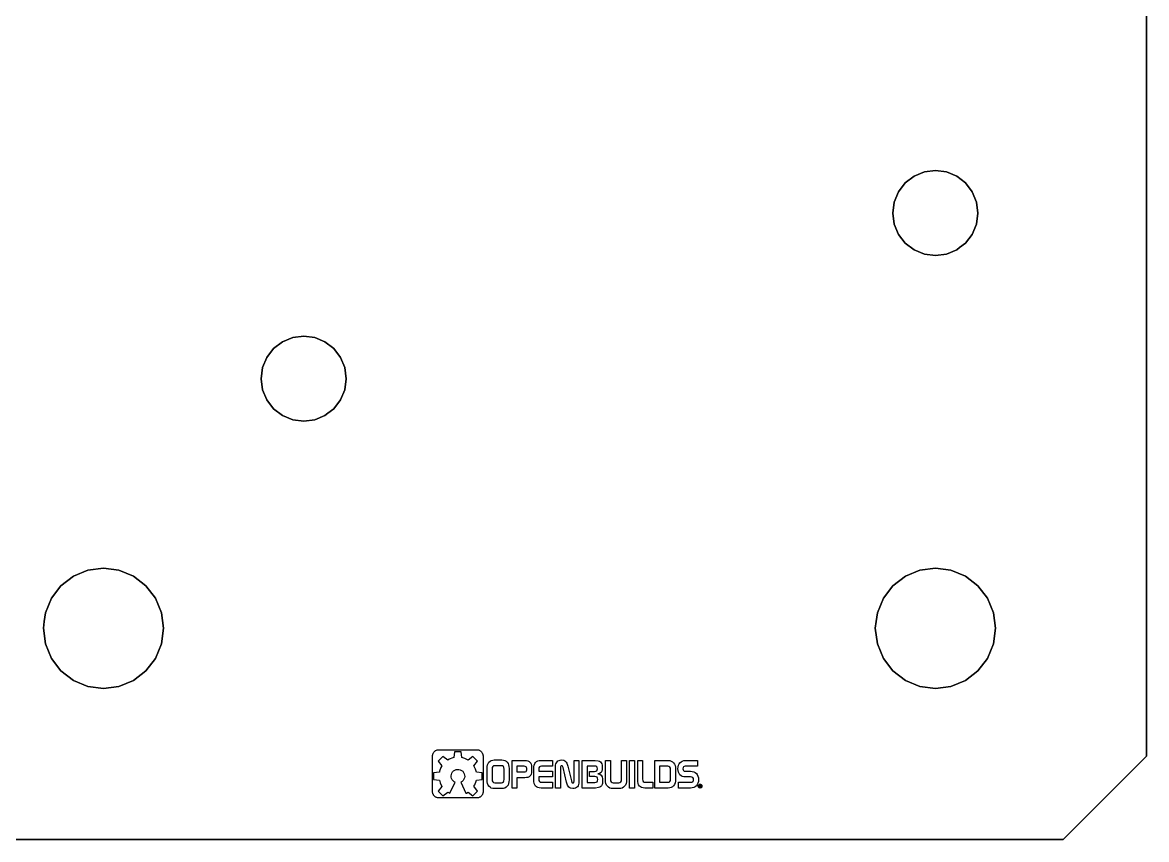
# Model space of a CAD drawing. Header units: metres. Extents: x 0 to 1120, y 0 to 254.
# Drawn here: x 120.2 to 187.5, y 0 to 48.9 of the extents above; entities that cross this region are included whole.
import ezdxf

# ---------------------------------------------------------------- set-up
doc = ezdxf.new("R2010")
doc.units = ezdxf.units.M

msp = doc.modelspace()

# ---------------------------------------------------------------- linework, layer by layer
at = {"layer": 'Component#13'}
for p, q in [((187.5, 5), (187.5, 120)), ((187.5, 120, 6), (187.5, 5, 6)), ((173.575, 39.727), (174.19, 39.982)), ((174.19, 39.982, 6), (173.575, 39.727, 6)), ((174.19, 39.982), (174.85, 40.069)), ((174.85, 40.069, 6), (174.19, 39.982, 6)), ((174.19, 39.982, 6), (174.19, 39.982)), ((175.51, 39.982, 6), (174.85, 40.069, 6)), ((174.85, 40.069), (175.51, 39.982)), ((174.85, 40.069, 6), (174.85, 40.069)), ((175.51, 39.982, 6), (175.51, 39.982)), ((176.125, 39.727, 6), (175.51, 39.982, 6)), ((175.51, 39.982), (176.125, 39.727)), ((173.047, 39.322, 6), (172.642, 38.794, 6)), ((172.642, 38.794), (173.047, 39.322)), ((173.575, 39.727, 6), (173.047, 39.322, 6)), ((173.047, 39.322), (173.575, 39.727)), ((173.047, 39.322, 6), (173.047, 39.322)), ((173.575, 39.727), (173.575, 39.727, 6)), ((176.125, 39.727, 6), (176.125, 39.727)), ((176.125, 39.727), (176.654, 39.322)), ((176.654, 39.322, 6), (176.125, 39.727, 6)), ((176.654, 39.322), (177.059, 38.794)), ((177.059, 38.794, 6), (176.654, 39.322, 6)), ((176.654, 39.322, 6), (176.654, 39.322)), ((172.642, 38.794, 6), (172.387, 38.179, 6)), ((172.387, 38.179), (172.642, 38.794)), ((172.642, 38.794, 6), (172.642, 38.794)), ((177.059, 38.794), (177.314, 38.179)), ((177.314, 38.179, 6), (177.059, 38.794, 6)), ((177.059, 38.794, 6), (177.059, 38.794)), ((172.387, 38.179, 6), (172.3, 37.519, 6)), ((172.3, 37.519), (172.387, 38.179)), ((172.387, 38.179, 6), (172.387, 38.179)), ((177.314, 38.179), (177.4, 37.519)), ((177.4, 37.519, 6), (177.314, 38.179, 6)), ((177.314, 38.179, 6), (177.314, 38.179)), ((172.387, 36.859), (172.3, 37.519)), ((172.3, 37.519, 6), (172.387, 36.859, 6)), ((172.3, 37.519, 6), (172.3, 37.519)), ((177.314, 36.859, 6), (177.4, 37.519, 6)), ((177.4, 37.519), (177.314, 36.859)), ((177.4, 37.519, 6), (177.4, 37.519)), ((172.387, 36.859, 6), (172.387, 36.859)), ((172.642, 36.244), (172.387, 36.859)), ((172.387, 36.859, 6), (172.642, 36.244, 6)), ((177.314, 36.859), (177.059, 36.244)), ((177.059, 36.244, 6), (177.314, 36.859, 6)), ((177.314, 36.859, 6), (177.314, 36.859)), ((172.642, 36.244, 6), (172.642, 36.244)), ((173.047, 35.715), (172.642, 36.244)), ((172.642, 36.244, 6), (173.047, 35.715, 6)), ((173.575, 35.31), (173.047, 35.715)), ((173.047, 35.715, 6), (173.575, 35.31, 6)), ((173.047, 35.715, 6), (173.047, 35.715)), ((176.302, 35.446, 6), (176.654, 35.715, 6)), ((176.654, 35.715), (176.302, 35.446)), ((176.654, 35.715, 6), (177.059, 36.244, 6)), ((177.059, 36.244), (176.654, 35.715)), ((176.654, 35.715, 6), (176.654, 35.715)), ((177.059, 36.244, 6), (177.059, 36.244)), ((174.19, 35.055), (173.575, 35.31)), ((173.575, 35.31, 6), (173.575, 35.31)), ((173.575, 35.31, 6), (174.19, 35.055, 6)), ((174.85, 34.969), (174.19, 35.055)), ((174.19, 35.055, 6), (174.85, 34.969, 6)), ((174.19, 35.055, 6), (174.19, 35.055)), ((175.51, 35.055), (174.85, 34.969)), ((174.85, 34.969, 6), (175.51, 35.055, 6)), ((175.51, 35.055, 6), (176.125, 35.31, 6)), ((176.125, 35.31), (175.51, 35.055)), ((175.51, 35.055, 6), (175.51, 35.055)), ((176.302, 35.446), (176.125, 35.31)), ((176.125, 35.31, 6), (176.302, 35.446, 6)), ((176.125, 35.31, 6), (176.125, 35.31)), ((176.302, 35.446, 6), (176.302, 35.446)), ((174.85, 34.969, 6), (174.85, 34.969)), ((135.197, 29.402), (135.725, 29.807)), ((135.725, 29.807, 6), (135.197, 29.402, 6)), ((136.34, 30.062, 6), (135.725, 29.807, 6)), ((135.725, 29.807), (136.34, 30.062)), ((135.725, 29.807, 6), (135.725, 29.807)), ((137, 30.149, 6), (136.34, 30.062, 6)), ((136.34, 30.062), (137, 30.149)), ((136.34, 30.062, 6), (136.34, 30.062)), ((137.66, 30.062, 6), (137, 30.149, 6)), ((137, 30.149, 6), (137, 30.149)), ((137, 30.149), (137.66, 30.062)), ((137.66, 30.062), (138.275, 29.807)), ((138.275, 29.807, 6), (137.66, 30.062, 6)), ((137.66, 30.062, 6), (137.66, 30.062)), ((138.804, 29.402, 6), (138.275, 29.807, 6)), ((138.275, 29.807, 6), (138.275, 29.807)), ((138.275, 29.807), (138.804, 29.402)), ((135.197, 29.402, 6), (134.792, 28.874, 6)), ((134.792, 28.874), (135.197, 29.402)), ((135.197, 29.402, 6), (135.197, 29.402)), ((138.804, 29.402), (139.209, 28.874)), ((138.804, 29.402, 6), (138.804, 29.402)), ((139.209, 28.874, 6), (138.804, 29.402, 6)), ((134.537, 28.259), (134.792, 28.874)), ((134.792, 28.874, 6), (134.537, 28.259, 6)), ((134.792, 28.874, 6), (134.792, 28.874)), ((139.464, 28.259, 6), (139.209, 28.874, 6)), ((139.209, 28.874), (139.464, 28.259)), ((139.209, 28.874, 6), (139.209, 28.874)), ((134.45, 27.599), (134.537, 28.259)), ((134.537, 28.259, 6), (134.45, 27.599, 6)), ((134.537, 28.259, 6), (134.537, 28.259)), ((139.464, 28.259), (139.55, 27.599)), ((139.55, 27.599, 6), (139.464, 28.259, 6)), ((139.464, 28.259, 6), (139.464, 28.259)), ((134.45, 27.599, 6), (134.45, 27.599)), ((134.45, 27.599, 6), (134.537, 26.939, 6)), ((134.537, 26.939), (134.45, 27.599)), ((139.55, 27.599), (139.464, 26.939)), ((139.464, 26.939, 6), (139.55, 27.599, 6)), ((139.55, 27.599, 6), (139.55, 27.599)), ((134.792, 26.324), (134.537, 26.939)), ((134.537, 26.939, 6), (134.537, 26.939)), ((134.537, 26.939, 6), (134.792, 26.324, 6)), ((134.792, 26.324, 6), (135.197, 25.795, 6)), ((134.792, 26.324, 6), (134.792, 26.324)), ((135.197, 25.795), (134.792, 26.324)), ((138.804, 25.795, 6), (139.209, 26.324, 6)), ((139.209, 26.324), (138.804, 25.795)), ((139.464, 26.939), (139.209, 26.324)), ((139.209, 26.324, 6), (139.464, 26.939, 6)), ((139.209, 26.324, 6), (139.209, 26.324)), ((139.464, 26.939, 6), (139.464, 26.939)), ((135.197, 25.795, 6), (135.725, 25.39, 6)), ((135.725, 25.39), (135.197, 25.795)), ((135.197, 25.795, 6), (135.197, 25.795)), ((138.452, 25.526, 6), (138.804, 25.795, 6)), ((138.804, 25.795), (138.452, 25.526)), ((138.804, 25.795, 6), (138.804, 25.795)), ((135.725, 25.39, 6), (135.725, 25.39)), ((136.34, 25.135), (135.725, 25.39)), ((135.725, 25.39, 6), (136.34, 25.135, 6)), ((136.34, 25.135, 6), (137, 25.049, 6)), ((137, 25.049), (136.34, 25.135)), ((136.34, 25.135), (136.34, 25.135, 6)), ((137, 25.049, 6), (137.66, 25.135, 6)), ((137.66, 25.135), (137, 25.049)), ((137, 25.049, 6), (137, 25.049)), ((138.275, 25.39), (137.66, 25.135)), ((137.66, 25.135, 6), (138.275, 25.39, 6)), ((137.66, 25.135, 6), (137.66, 25.135)), ((138.275, 25.39, 6), (138.452, 25.526, 6)), ((138.452, 25.526), (138.275, 25.39)), ((138.275, 25.39, 6), (138.275, 25.39)), ((138.452, 25.526, 6), (138.452, 25.526)), ((125, 16.249, 6), (124.068, 16.126, 6)), ((124.068, 16.126), (125, 16.249)), ((125.932, 16.126, 6), (125, 16.249, 6)), ((125, 16.249, 6), (125, 16.249)), ((125, 16.249), (125.932, 16.126)), ((173.918, 16.126), (174.85, 16.249)), ((174.85, 16.249, 6), (173.918, 16.126, 6)), ((174.85, 16.249, 6), (174.85, 16.249)), ((175.782, 16.126, 6), (174.85, 16.249, 6)), ((174.85, 16.249), (175.782, 16.126)), ((123.2, 15.767, 6), (122.454, 15.195, 6)), ((122.454, 15.195), (123.2, 15.767)), ((124.068, 16.126, 6), (123.2, 15.767, 6)), ((123.2, 15.767), (124.068, 16.126)), ((123.2, 15.767, 6), (123.2, 15.767)), ((124.068, 16.126, 6), (124.068, 16.126)), ((125.932, 16.126, 6), (125.932, 16.126)), ((126.8, 15.767, 6), (125.932, 16.126, 6)), ((125.932, 16.126), (126.8, 15.767)), ((126.8, 15.767, 6), (126.8, 15.767)), ((127.546, 15.195, 6), (126.8, 15.767, 6)), ((126.8, 15.767), (127.546, 15.195)), ((173.05, 15.767, 6), (172.304, 15.195, 6)), ((172.304, 15.195), (173.05, 15.767)), ((173.05, 15.767), (173.918, 16.126)), ((173.918, 16.126, 6), (173.05, 15.767, 6)), ((173.05, 15.767, 6), (173.05, 15.767)), ((173.918, 16.126, 6), (173.918, 16.126)), ((176.65, 15.767, 6), (175.782, 16.126, 6)), ((175.782, 16.126, 6), (175.782, 16.126)), ((175.782, 16.126), (176.65, 15.767)), ((176.65, 15.767), (177.396, 15.195)), ((176.65, 15.767, 6), (176.65, 15.767)), ((177.396, 15.195, 6), (176.65, 15.767, 6)), ((122.454, 15.195, 6), (121.882, 14.449, 6)), ((121.882, 14.449), (122.454, 15.195)), ((122.454, 15.195, 6), (122.454, 15.195)), ((127.546, 15.195, 6), (127.546, 15.195)), ((127.546, 15.195), (128.118, 14.449)), ((128.118, 14.449, 6), (127.546, 15.195, 6)), ((172.304, 15.195, 6), (171.732, 14.449, 6)), ((171.732, 14.449), (172.304, 15.195)), ((172.304, 15.195, 6), (172.304, 15.195)), ((177.968, 14.449, 6), (177.396, 15.195, 6)), ((177.396, 15.195), (177.968, 14.449)), ((177.396, 15.195, 6), (177.396, 15.195)), ((121.882, 14.449, 6), (121.523, 13.581, 6)), ((121.523, 13.581), (121.882, 14.449)), ((121.882, 14.449, 6), (121.882, 14.449)), ((128.118, 14.449, 6), (128.118, 14.449)), ((128.118, 14.449), (128.477, 13.581)), ((128.477, 13.581, 6), (128.118, 14.449, 6)), ((171.373, 13.581), (171.732, 14.449)), ((171.732, 14.449, 6), (171.373, 13.581, 6)), ((171.732, 14.449, 6), (171.732, 14.449)), ((177.968, 14.449), (178.327, 13.581)), ((177.968, 14.449, 6), (177.968, 14.449)), ((178.327, 13.581, 6), (177.968, 14.449, 6)), ((121.523, 13.581, 6), (121.455, 13.064, 6)), ((121.455, 13.064), (121.523, 13.581)), ((121.523, 13.581, 6), (121.523, 13.581)), ((128.6, 12.649, 6), (128.477, 13.581, 6)), ((128.477, 13.581), (128.6, 12.649)), ((128.477, 13.581, 6), (128.477, 13.581)), ((171.373, 13.581, 6), (171.305, 13.064, 6)), ((171.305, 13.064), (171.373, 13.581)), ((171.373, 13.581, 6), (171.373, 13.581)), ((178.45, 12.649, 6), (178.327, 13.581, 6)), ((178.327, 13.581), (178.45, 12.649)), ((178.327, 13.581, 6), (178.327, 13.581)), ((121.4, 12.649), (121.455, 13.064)), ((121.455, 13.064, 6), (121.4, 12.649, 6)), ((121.455, 13.064, 6), (121.455, 13.064)), ((171.305, 13.064, 6), (171.25, 12.649, 6)), ((171.25, 12.649), (171.305, 13.064)), ((171.305, 13.064, 6), (171.305, 13.064)), ((121.523, 11.717), (121.4, 12.649)), ((121.4, 12.649, 6), (121.523, 11.717, 6)), ((121.4, 12.649, 6), (121.4, 12.649)), ((128.6, 12.649), (128.477, 11.717)), ((128.477, 11.717, 6), (128.6, 12.649, 6)), ((128.6, 12.649, 6), (128.6, 12.649)), ((171.373, 11.717), (171.25, 12.649)), ((171.25, 12.649, 6), (171.25, 12.649)), ((171.25, 12.649, 6), (171.373, 11.717, 6)), ((178.45, 12.649), (178.327, 11.717)), ((178.327, 11.717, 6), (178.45, 12.649, 6)), ((178.45, 12.649, 6), (178.45, 12.649)), ((121.523, 11.717, 6), (121.523, 11.717)), ((121.523, 11.717, 6), (121.882, 10.849, 6)), ((121.882, 10.849), (121.523, 11.717)), ((128.118, 10.849, 6), (128.477, 11.717, 6)), ((128.477, 11.717), (128.118, 10.849)), ((128.477, 11.717, 6), (128.477, 11.717)), ((171.732, 10.849), (171.373, 11.717)), ((171.373, 11.717, 6), (171.373, 11.717)), ((171.373, 11.717, 6), (171.732, 10.849, 6)), ((178.327, 11.717), (177.968, 10.849)), ((177.968, 10.849, 6), (178.327, 11.717, 6)), ((178.327, 11.717, 6), (178.327, 11.717)), ((121.882, 10.849, 6), (121.882, 10.849)), ((122.454, 10.103), (121.882, 10.849)), ((121.882, 10.849, 6), (122.454, 10.103, 6)), ((128.118, 10.849), (127.546, 10.103)), ((127.546, 10.103, 6), (128.118, 10.849, 6)), ((128.118, 10.849, 6), (128.118, 10.849)), ((172.304, 10.103), (171.732, 10.849)), ((171.732, 10.849, 6), (171.732, 10.849)), ((171.732, 10.849, 6), (172.304, 10.103, 6)), ((177.396, 10.103, 6), (177.968, 10.849, 6)), ((177.968, 10.849), (177.396, 10.103)), ((177.968, 10.849, 6), (177.968, 10.849)), ((122.454, 10.103, 6), (122.454, 10.103)), ((123.2, 9.531), (122.454, 10.103)), ((122.454, 10.103, 6), (123.2, 9.531, 6)), ((126.8, 9.531, 6), (127.546, 10.103, 6)), ((127.546, 10.103), (126.8, 9.531)), ((127.546, 10.103, 6), (127.546, 10.103)), ((172.304, 10.103, 6), (173.05, 9.531, 6)), ((172.304, 10.103, 6), (172.304, 10.103)), ((173.05, 9.531), (172.304, 10.103)), ((177.396, 10.103), (176.65, 9.531)), ((176.65, 9.531, 6), (177.396, 10.103, 6)), ((177.396, 10.103, 6), (177.396, 10.103)), ((124.068, 9.172), (123.2, 9.531)), ((123.2, 9.531, 6), (124.068, 9.172, 6)), ((123.2, 9.531, 6), (123.2, 9.531)), ((125.932, 9.172, 6), (126.8, 9.531, 6)), ((126.8, 9.531), (125.932, 9.172)), ((126.8, 9.531, 6), (126.8, 9.531)), ((173.05, 9.531, 6), (173.918, 9.172, 6)), ((173.05, 9.531, 6), (173.05, 9.531)), ((173.918, 9.172), (173.05, 9.531)), ((176.65, 9.531), (175.782, 9.172)), ((175.782, 9.172, 6), (176.65, 9.531, 6)), ((176.65, 9.531, 6), (176.65, 9.531)), ((124.068, 9.172, 6), (124.068, 9.172)), ((125, 9.049), (124.068, 9.172)), ((124.068, 9.172, 6), (125, 9.049, 6)), ((125.932, 9.172), (125, 9.049)), ((125, 9.049, 6), (125.932, 9.172, 6)), ((125, 9.049, 6), (125, 9.049)), ((125.932, 9.172), (125.932, 9.172, 6)), ((173.918, 9.172, 6), (174.85, 9.049, 6)), ((173.918, 9.172, 6), (173.918, 9.172)), ((174.85, 9.049), (173.918, 9.172)), ((174.85, 9.049, 6), (175.782, 9.172, 6)), ((175.782, 9.172), (174.85, 9.049)), ((174.85, 9.049, 6), (174.85, 9.049)), ((175.782, 9.172), (175.782, 9.172, 6)), ((144.717, 4.964, 6.1), (144.718, 4.99, 6.1)), ((144.717, 2.903, 6.1), (144.717, 4.964, 6.1)), ((144.718, 4.99, 6.1), (144.72, 5.017, 6.1)), ((144.72, 5.017, 6.1), (144.724, 5.043, 6.1)), ((144.724, 5.043, 6.1), (144.729, 5.069, 6.1)), ((144.729, 5.069, 6.1), (144.735, 5.095, 6.1)), ((144.735, 5.095, 6.1), (144.743, 5.12, 6.1)), ((144.743, 5.12, 6.1), (144.752, 5.144, 6.1)), ((144.752, 5.144, 6.1), (144.763, 5.168, 6.1)), ((144.763, 5.168, 6.1), (144.774, 5.19, 6.1)), ((144.774, 5.19, 6.1), (144.794, 5.222, 6.1)), ((144.794, 5.222, 6.1), (144.816, 5.252, 6.1)), ((144.816, 5.252, 6.1), (144.841, 5.279, 6.1)), ((144.841, 5.279, 6.1), (144.868, 5.303, 6.1)), ((144.868, 5.303, 6.1), (144.896, 5.323, 6.1)), ((144.896, 5.323, 6.1), (144.926, 5.34, 6.1)), ((144.926, 5.34, 6.1), (144.957, 5.354, 6.1)), ((144.957, 5.354, 6.1), (144.989, 5.364, 6.1)), ((144.989, 5.364, 6.1), (145.022, 5.369, 6.1)), ((145.022, 5.369, 6.1), (145.055, 5.371, 6.1)), ((145.055, 5.371, 6.1), (147.413, 5.371, 6.1)), ((145.341, 4.969, 6.1), (145.067, 4.694, 6.1)), ((145.631, 4.752, 6.1), (145.341, 4.969, 6.1)), ((145.722, 4.811, 6.1), (145.631, 4.752, 6.1)), ((145.944, 4.896, 6.1), (145.722, 4.811, 6.1)), ((145.994, 4.904, 6.1), (145.944, 4.896, 6.1)), ((146.045, 5.26, 6.1), (145.994, 4.904, 6.1)), ((146.433, 5.26, 6.1), (146.045, 5.26, 6.1)), ((146.485, 4.903, 6.1), (146.433, 5.26, 6.1)), ((146.647, 4.859, 6.1), (146.485, 4.903, 6.1)), ((146.852, 4.755, 6.1), (146.647, 4.859, 6.1)), ((147.137, 4.969, 6.1), (146.852, 4.755, 6.1)), ((147.412, 4.694, 6.1), (147.137, 4.969, 6.1)), ((147.413, 5.371, 6.1), (147.457, 5.368, 6.1)), ((147.457, 5.368, 6.1), (147.49, 5.361, 6.1)), ((147.49, 5.361, 6.1), (147.522, 5.35, 6.1)), ((147.522, 5.35, 6.1), (147.553, 5.335, 6.1)), ((147.553, 5.335, 6.1), (147.582, 5.317, 6.1)), ((147.582, 5.317, 6.1), (147.61, 5.295, 6.1)), ((147.61, 5.295, 6.1), (147.636, 5.27, 6.1)), ((147.636, 5.27, 6.1), (147.66, 5.242, 6.1)), ((147.66, 5.242, 6.1), (147.681, 5.212, 6.1)), ((147.681, 5.212, 6.1), (147.7, 5.179, 6.1)), ((147.7, 5.179, 6.1), (147.711, 5.156, 6.1)), ((147.711, 5.156, 6.1), (147.721, 5.132, 6.1)), ((147.721, 5.132, 6.1), (147.73, 5.107, 6.1)), ((147.73, 5.107, 6.1), (147.737, 5.082, 6.1)), ((147.737, 5.082, 6.1), (147.742, 5.056, 6.1)), ((147.742, 5.056, 6.1), (147.747, 5.03, 6.1)), ((147.747, 5.03, 6.1), (147.751, 4.964, 6.1)), ((147.751, 4.964, 6.1), (147.75, 2.876, 6.1)), ((148.165, 4.689, 6.1), (148.239, 4.732, 6.1)), ((148.239, 4.732, 6.1), (148.325, 4.758, 6.1)), ((148.325, 4.758, 6.1), (148.421, 4.766, 6.1)), ((148.421, 4.766, 6.1), (148.872, 4.766, 6.1)), ((148.872, 4.766, 6.1), (148.969, 4.758, 6.1)), ((148.969, 4.758, 6.1), (149.054, 4.732, 6.1)), ((149.054, 4.732, 6.1), (149.129, 4.689, 6.1)), ((149.484, 3.083, 6.1), (149.484, 4.733, 6.1)), ((149.484, 4.733, 6.1), (150.256, 4.733, 6.1)), ((150.256, 4.733, 6.1), (150.351, 4.726, 6.1)), ((150.351, 4.726, 6.1), (150.432, 4.708, 6.1)), ((151.021, 4.703, 6.1), (151.114, 4.725, 6.1)), ((151.114, 4.725, 6.1), (151.223, 4.733, 6.1)), ((151.223, 4.733, 6.1), (151.911, 4.733, 6.1)), ((151.911, 4.733, 6.1), (151.911, 4.388, 6.1)), ((152.236, 4.706, 6.1), (152.298, 4.739, 6.1)), ((152.298, 4.739, 6.1), (152.37, 4.759, 6.1)), ((152.37, 4.759, 6.1), (152.451, 4.766, 6.1)), ((152.451, 4.766, 6.1), (152.589, 4.745, 6.1)), ((152.589, 4.745, 6.1), (152.645, 4.718, 6.1)), ((152.645, 4.718, 6.1), (152.693, 4.68, 6.1)), ((153.198, 3.501, 6.1), (153.198, 4.733, 6.1)), ((153.198, 4.733, 6.1), (153.495, 4.733, 6.1)), ((153.495, 4.733, 6.1), (153.495, 3.461, 6.1)), ((153.679, 4.733, 6.1), (154.469, 4.733, 6.1)), ((153.679, 3.083, 6.1), (153.679, 4.733, 6.1)), ((154.469, 4.733, 6.1), (154.651, 4.71, 6.1)), ((155.081, 4.733, 6.1), (155.377, 4.733, 6.1)), ((155.081, 3.568, 6.1), (155.081, 4.733, 6.1)), ((155.377, 4.733, 6.1), (155.377, 3.594, 6.1)), ((156.047, 3.594, 6.1), (156.047, 4.733, 6.1)), ((156.047, 4.733, 6.1), (156.343, 4.733, 6.1)), ((156.343, 4.733, 6.1), (156.343, 3.568, 6.1)), ((156.528, 3.083, 6.1), (156.528, 4.733, 6.1)), ((156.528, 4.733, 6.1), (156.825, 4.733, 6.1)), ((156.825, 4.733, 6.1), (156.825, 3.083, 6.1)), ((157.012, 3.601, 6.1), (157.012, 4.733, 6.1)), ((157.012, 4.733, 6.1), (157.308, 4.733, 6.1)), ((157.308, 4.733, 6.1), (157.308, 3.62, 6.1)), ((158.032, 4.733, 6.1), (158.844, 4.733, 6.1)), ((158.032, 3.083, 6.1), (158.032, 4.733, 6.1)), ((158.844, 4.733, 6.1), (158.941, 4.724, 6.1)), ((158.941, 4.724, 6.1), (159.027, 4.698, 6.1)), ((159.685, 4.699, 6.1), (159.773, 4.724, 6.1)), ((159.773, 4.724, 6.1), (159.872, 4.733, 6.1)), ((159.872, 4.733, 6.1), (160.593, 4.733, 6.1)), ((160.593, 4.733, 6.1), (160.593, 4.388, 6.1)), ((187.5, 5, 6), (182.5, 0, 6)), ((182.5, 0), (187.5, 5)), ((187.5, 5, 6), (187.5, 5)), ((145.131, 4.042, 6.1), (144.775, 3.99, 6.1)), ((145.067, 4.694, 6.1), (145.284, 4.404, 6.1)), ((145.139, 4.091, 6.1), (145.131, 4.042, 6.1)), ((145.225, 4.313, 6.1), (145.139, 4.091, 6.1)), ((145.284, 4.404, 6.1), (145.225, 4.313, 6.1)), ((145.877, 3.981, 6.1), (145.923, 4.052, 6.1)), ((145.923, 4.052, 6.1), (145.983, 4.112, 6.1)), ((145.983, 4.112, 6.1), (146.055, 4.159, 6.1)), ((146.055, 4.159, 6.1), (146.134, 4.189, 6.1)), ((146.134, 4.189, 6.1), (146.218, 4.202, 6.1)), ((146.218, 4.202, 6.1), (146.303, 4.198, 6.1)), ((146.303, 4.198, 6.1), (146.385, 4.176, 6.1)), ((146.385, 4.176, 6.1), (146.461, 4.137, 6.1)), ((146.461, 4.137, 6.1), (146.527, 4.084, 6.1)), ((146.527, 4.084, 6.1), (146.58, 4.018, 6.1)), ((147.198, 4.409, 6.1), (147.412, 4.694, 6.1)), ((147.302, 4.204, 6.1), (147.198, 4.409, 6.1)), ((147.346, 4.042, 6.1), (147.302, 4.204, 6.1)), ((147.703, 3.99, 6.1), (147.346, 4.042, 6.1)), ((147.986, 4.251, 6.1), (147.994, 4.365, 6.1)), ((147.986, 3.568, 6.1), (147.986, 4.251, 6.1)), ((147.994, 4.365, 6.1), (148.015, 4.466, 6.1)), ((148.015, 4.466, 6.1), (148.051, 4.554, 6.1)), ((148.051, 4.554, 6.1), (148.102, 4.629, 6.1)), ((148.102, 4.629, 6.1), (148.165, 4.689, 6.1)), ((148.293, 4.307, 6.1), (148.283, 4.222, 6.1)), ((148.283, 4.222, 6.1), (148.283, 3.594, 6.1)), ((148.325, 4.369, 6.1), (148.293, 4.307, 6.1)), ((148.377, 4.407, 6.1), (148.325, 4.369, 6.1)), ((148.449, 4.419, 6.1), (148.377, 4.407, 6.1)), ((148.845, 4.419, 6.1), (148.449, 4.419, 6.1)), ((148.917, 4.407, 6.1), (148.845, 4.419, 6.1)), ((148.969, 4.369, 6.1), (148.917, 4.407, 6.1)), ((149.001, 4.307, 6.1), (148.969, 4.369, 6.1)), ((149.011, 4.222, 6.1), (149.001, 4.307, 6.1)), ((149.011, 3.594, 6.1), (149.011, 4.222, 6.1)), ((149.129, 4.689, 6.1), (149.192, 4.629, 6.1)), ((149.192, 4.629, 6.1), (149.243, 4.554, 6.1)), ((149.243, 4.554, 6.1), (149.279, 4.466, 6.1)), ((149.279, 4.466, 6.1), (149.3, 4.365, 6.1)), ((149.3, 4.365, 6.1), (149.308, 4.251, 6.1)), ((149.308, 4.251, 6.1), (149.308, 3.568, 6.1)), ((149.78, 4.388, 6.1), (149.78, 4.045, 6.1)), ((150.216, 4.388, 6.1), (149.78, 4.388, 6.1)), ((149.78, 4.045, 6.1), (150.216, 4.045, 6.1)), ((150.279, 4.38, 6.1), (150.216, 4.388, 6.1)), ((150.216, 4.045, 6.1), (150.279, 4.054, 6.1)), ((150.325, 4.355, 6.1), (150.279, 4.38, 6.1)), ((150.279, 4.054, 6.1), (150.325, 4.079, 6.1)), ((150.353, 4.314, 6.1), (150.325, 4.355, 6.1)), ((150.325, 4.079, 6.1), (150.353, 4.12, 6.1)), ((150.362, 4.258, 6.1), (150.353, 4.314, 6.1)), ((150.353, 4.12, 6.1), (150.362, 4.177, 6.1)), ((150.362, 4.177, 6.1), (150.362, 4.258, 6.1)), ((150.432, 4.708, 6.1), (150.502, 4.677, 6.1)), ((150.502, 4.677, 6.1), (150.558, 4.634, 6.1)), ((150.558, 4.634, 6.1), (150.602, 4.579, 6.1)), ((150.602, 4.579, 6.1), (150.633, 4.512, 6.1)), ((150.633, 4.512, 6.1), (150.652, 4.432, 6.1)), ((150.652, 4.432, 6.1), (150.658, 4.34, 6.1)), ((150.658, 4.093, 6.1), (150.652, 4.001, 6.1)), ((150.658, 4.34, 6.1), (150.658, 4.093, 6.1)), ((150.789, 4.217, 6.1), (150.795, 4.347, 6.1)), ((150.789, 3.601, 6.1), (150.789, 4.217, 6.1)), ((150.795, 4.347, 6.1), (150.813, 4.456, 6.1)), ((150.813, 4.456, 6.1), (150.845, 4.546, 6.1)), ((150.845, 4.546, 6.1), (150.888, 4.615, 6.1)), ((150.888, 4.615, 6.1), (150.946, 4.666, 6.1)), ((150.946, 4.666, 6.1), (151.021, 4.703, 6.1)), ((151.094, 4.288, 6.1), (151.085, 4.195, 6.1)), ((151.085, 4.195, 6.1), (151.085, 4.091, 6.1)), ((151.085, 4.091, 6.1), (151.911, 4.091, 6.1)), ((151.12, 4.347, 6.1), (151.094, 4.288, 6.1)), ((151.169, 4.378, 6.1), (151.12, 4.347, 6.1)), ((151.246, 4.388, 6.1), (151.169, 4.378, 6.1)), ((151.911, 4.388, 6.1), (151.246, 4.388, 6.1)), ((151.911, 4.091, 6.1), (151.911, 3.744, 6.1)), ((152.088, 4.358, 6.1), (152.094, 4.449, 6.1)), ((152.088, 3.083, 6.1), (152.088, 4.358, 6.1)), ((152.094, 4.449, 6.1), (152.112, 4.529, 6.1)), ((152.112, 4.529, 6.1), (152.141, 4.599, 6.1)), ((152.141, 4.599, 6.1), (152.183, 4.658, 6.1)), ((152.183, 4.658, 6.1), (152.236, 4.706, 6.1)), ((152.389, 4.362, 6.1), (152.384, 4.317, 6.1)), ((152.384, 4.317, 6.1), (152.384, 3.083, 6.1)), ((152.403, 4.394, 6.1), (152.389, 4.362, 6.1)), ((152.426, 4.413, 6.1), (152.403, 4.394, 6.1)), ((152.458, 4.419, 6.1), (152.426, 4.413, 6.1)), ((152.488, 4.413, 6.1), (152.458, 4.419, 6.1)), ((152.51, 4.397, 6.1), (152.488, 4.413, 6.1)), ((152.545, 4.305, 6.1), (152.51, 4.397, 6.1)), ((152.753, 3.43, 6.1), (152.545, 4.305, 6.1)), ((152.693, 4.68, 6.1), (152.734, 4.63, 6.1)), ((152.734, 4.63, 6.1), (152.77, 4.564, 6.1)), ((152.77, 4.564, 6.1), (152.829, 4.385, 6.1)), ((152.829, 4.385, 6.1), (153.038, 3.511, 6.1)), ((154.431, 4.398, 6.1), (153.976, 4.398, 6.1)), ((153.976, 4.398, 6.1), (153.976, 3.419, 6.1)), ((154.117, 3.77, 6.1), (154.117, 4.079, 6.1)), ((154.117, 4.079, 6.1), (154.431, 4.079, 6.1)), ((154.51, 4.389, 6.1), (154.431, 4.398, 6.1)), ((154.431, 4.079, 6.1), (154.51, 4.088, 6.1)), ((154.56, 4.362, 6.1), (154.51, 4.389, 6.1)), ((154.51, 4.088, 6.1), (154.56, 4.114, 6.1)), ((154.588, 4.313, 6.1), (154.56, 4.362, 6.1)), ((154.56, 4.114, 6.1), (154.588, 4.163, 6.1)), ((154.597, 4.238, 6.1), (154.588, 4.313, 6.1)), ((154.588, 4.163, 6.1), (154.597, 4.238, 6.1)), ((154.651, 4.71, 6.1), (154.724, 4.682, 6.1)), ((154.724, 4.682, 6.1), (154.783, 4.643, 6.1)), ((154.783, 4.643, 6.1), (154.83, 4.593, 6.1)), ((154.871, 4.095, 6.1), (154.816, 4.012, 6.1)), ((154.83, 4.593, 6.1), (154.863, 4.533, 6.1)), ((154.863, 4.533, 6.1), (154.883, 4.462, 6.1)), ((154.89, 4.201, 6.1), (154.871, 4.095, 6.1)), ((154.883, 4.462, 6.1), (154.89, 4.381, 6.1)), ((154.89, 4.381, 6.1), (154.89, 4.201, 6.1)), ((158.328, 4.388, 6.1), (158.328, 3.43, 6.1)), ((158.816, 4.388, 6.1), (158.328, 4.388, 6.1)), ((158.888, 4.375, 6.1), (158.816, 4.388, 6.1)), ((158.941, 4.337, 6.1), (158.888, 4.375, 6.1)), ((158.973, 4.275, 6.1), (158.941, 4.337, 6.1)), ((158.984, 4.188, 6.1), (158.973, 4.275, 6.1)), ((158.984, 3.627, 6.1), (158.984, 4.188, 6.1)), ((159.027, 4.698, 6.1), (159.101, 4.656, 6.1)), ((159.101, 4.656, 6.1), (159.165, 4.596, 6.1)), ((159.165, 4.596, 6.1), (159.216, 4.521, 6.1)), ((159.216, 4.521, 6.1), (159.252, 4.433, 6.1)), ((159.252, 4.433, 6.1), (159.274, 4.332, 6.1)), ((159.274, 4.332, 6.1), (159.281, 4.217, 6.1)), ((159.281, 4.217, 6.1), (159.281, 3.601, 6.1)), ((159.421, 4.238, 6.1), (159.428, 4.347, 6.1)), ((159.428, 4.13, 6.1), (159.421, 4.238, 6.1)), ((159.428, 4.347, 6.1), (159.451, 4.444, 6.1)), ((159.451, 4.033, 6.1), (159.428, 4.13, 6.1)), ((159.451, 4.444, 6.1), (159.489, 4.528, 6.1)), ((159.489, 4.528, 6.1), (159.542, 4.6, 6.1)), ((159.542, 4.6, 6.1), (159.608, 4.658, 6.1)), ((159.608, 4.658, 6.1), (159.685, 4.699, 6.1)), ((159.727, 4.303, 6.1), (159.717, 4.238, 6.1)), ((159.717, 4.238, 6.1), (159.727, 4.174, 6.1)), ((159.755, 4.35, 6.1), (159.727, 4.303, 6.1)), ((159.727, 4.174, 6.1), (159.755, 4.128, 6.1)), ((159.802, 4.378, 6.1), (159.755, 4.35, 6.1)), ((159.755, 4.128, 6.1), (159.802, 4.1, 6.1)), ((159.866, 4.388, 6.1), (159.802, 4.378, 6.1)), ((159.802, 4.1, 6.1), (159.866, 4.091, 6.1)), ((160.593, 4.388, 6.1), (159.866, 4.388, 6.1)), ((159.866, 4.091, 6.1), (160.178, 4.091, 6.1)), ((160.178, 4.091, 6.1), (160.285, 4.082, 6.1)), ((160.285, 4.082, 6.1), (160.379, 4.057, 6.1)), ((160.379, 4.057, 6.1), (160.46, 4.016, 6.1)), ((144.775, 3.99, 6.1), (144.775, 3.602, 6.1)), ((144.775, 3.602, 6.1), (145.132, 3.551, 6.1)), ((145.132, 3.551, 6.1), (145.176, 3.388, 6.1)), ((145.176, 3.388, 6.1), (145.28, 3.184, 6.1)), ((145.76, 2.769, 6.1), (146.068, 3.429, 6.1)), ((145.833, 3.818, 6.1), (145.846, 3.902, 6.1)), ((145.837, 3.733, 6.1), (145.833, 3.818, 6.1)), ((145.859, 3.651, 6.1), (145.837, 3.733, 6.1)), ((145.846, 3.902, 6.1), (145.877, 3.981, 6.1)), ((145.898, 3.575, 6.1), (145.859, 3.651, 6.1)), ((145.952, 3.509, 6.1), (145.898, 3.575, 6.1)), ((146.018, 3.455, 6.1), (145.952, 3.509, 6.1)), ((146.068, 3.429, 6.1), (146.018, 3.455, 6.1)), ((146.495, 3.48, 6.1), (146.424, 3.434, 6.1)), ((146.424, 3.434, 6.1), (146.719, 2.767, 6.1)), ((146.555, 3.54, 6.1), (146.495, 3.48, 6.1)), ((146.602, 3.612, 6.1), (146.555, 3.54, 6.1)), ((146.58, 4.018, 6.1), (146.619, 3.942, 6.1)), ((146.632, 3.691, 6.1), (146.602, 3.612, 6.1)), ((146.619, 3.942, 6.1), (146.641, 3.86, 6.1)), ((146.645, 3.775, 6.1), (146.632, 3.691, 6.1)), ((146.641, 3.86, 6.1), (146.645, 3.775, 6.1)), ((147.254, 3.279, 6.1), (147.339, 3.502, 6.1)), ((147.339, 3.502, 6.1), (147.347, 3.551, 6.1)), ((147.347, 3.551, 6.1), (147.703, 3.602, 6.1)), ((147.703, 3.602, 6.1), (147.703, 3.99, 6.1)), ((147.994, 3.453, 6.1), (147.986, 3.568, 6.1)), ((148.015, 3.352, 6.1), (147.994, 3.453, 6.1)), ((148.283, 3.594, 6.1), (148.293, 3.508, 6.1)), ((148.293, 3.508, 6.1), (148.325, 3.446, 6.1)), ((148.325, 3.446, 6.1), (148.377, 3.409, 6.1)), ((148.377, 3.409, 6.1), (148.449, 3.396, 6.1)), ((148.449, 3.396, 6.1), (148.845, 3.396, 6.1)), ((148.845, 3.396, 6.1), (148.917, 3.409, 6.1)), ((148.917, 3.409, 6.1), (148.969, 3.446, 6.1)), ((148.969, 3.446, 6.1), (149.001, 3.508, 6.1)), ((149.001, 3.508, 6.1), (149.011, 3.594, 6.1)), ((149.3, 3.453, 6.1), (149.279, 3.352, 6.1)), ((149.308, 3.568, 6.1), (149.3, 3.453, 6.1)), ((149.78, 3.698, 6.1), (149.78, 3.083, 6.1)), ((150.256, 3.698, 6.1), (149.78, 3.698, 6.1)), ((150.35, 3.704, 6.1), (150.256, 3.698, 6.1)), ((150.432, 3.723, 6.1), (150.35, 3.704, 6.1)), ((150.501, 3.754, 6.1), (150.432, 3.723, 6.1)), ((150.558, 3.798, 6.1), (150.501, 3.754, 6.1)), ((150.602, 3.853, 6.1), (150.558, 3.798, 6.1)), ((150.633, 3.921, 6.1), (150.602, 3.853, 6.1)), ((150.652, 4.001, 6.1), (150.633, 3.921, 6.1)), ((150.795, 3.471, 6.1), (150.789, 3.601, 6.1)), ((150.814, 3.361, 6.1), (150.795, 3.471, 6.1)), ((151.911, 3.744, 6.1), (151.085, 3.744, 6.1)), ((151.085, 3.744, 6.1), (151.085, 3.62, 6.1)), ((151.085, 3.62, 6.1), (151.094, 3.529, 6.1)), ((151.094, 3.529, 6.1), (151.119, 3.471, 6.1)), ((151.119, 3.471, 6.1), (151.168, 3.44, 6.1)), ((151.168, 3.44, 6.1), (151.246, 3.43, 6.1)), ((151.246, 3.43, 6.1), (151.911, 3.43, 6.1)), ((151.911, 3.43, 6.1), (151.911, 3.083, 6.1)), ((152.812, 3.252, 6.1), (152.753, 3.43, 6.1)), ((153.038, 3.511, 6.1), (153.073, 3.419, 6.1)), ((153.073, 3.419, 6.1), (153.095, 3.402, 6.1)), ((153.095, 3.402, 6.1), (153.124, 3.396, 6.1)), ((153.124, 3.396, 6.1), (153.156, 3.403, 6.1)), ((153.156, 3.403, 6.1), (153.179, 3.423, 6.1)), ((153.179, 3.423, 6.1), (153.194, 3.456, 6.1)), ((153.194, 3.456, 6.1), (153.198, 3.501, 6.1)), ((153.489, 3.37, 6.1), (153.471, 3.289, 6.1)), ((153.495, 3.461, 6.1), (153.489, 3.37, 6.1)), ((153.976, 3.419, 6.1), (154.441, 3.419, 6.1)), ((154.441, 3.77, 6.1), (154.117, 3.77, 6.1)), ((154.522, 3.761, 6.1), (154.441, 3.77, 6.1)), ((154.441, 3.419, 6.1), (154.522, 3.429, 6.1)), ((154.575, 3.731, 6.1), (154.522, 3.761, 6.1)), ((154.522, 3.429, 6.1), (154.575, 3.459, 6.1)), ((154.604, 3.678, 6.1), (154.575, 3.731, 6.1)), ((154.575, 3.459, 6.1), (154.604, 3.514, 6.1)), ((154.614, 3.596, 6.1), (154.604, 3.678, 6.1)), ((154.604, 3.514, 6.1), (154.614, 3.596, 6.1)), ((154.729, 3.958, 6.1), (154.618, 3.939, 6.1)), ((154.618, 3.939, 6.1), (154.74, 3.913, 6.1)), ((154.816, 4.012, 6.1), (154.729, 3.958, 6.1)), ((154.74, 3.913, 6.1), (154.83, 3.851, 6.1)), ((154.83, 3.851, 6.1), (154.886, 3.756, 6.1)), ((154.886, 3.756, 6.1), (154.905, 3.632, 6.1)), ((154.905, 3.437, 6.1), (154.898, 3.356, 6.1)), ((154.905, 3.632, 6.1), (154.905, 3.437, 6.1)), ((155.088, 3.453, 6.1), (155.081, 3.568, 6.1)), ((155.11, 3.352, 6.1), (155.088, 3.453, 6.1)), ((155.377, 3.594, 6.1), (155.388, 3.508, 6.1)), ((155.388, 3.508, 6.1), (155.42, 3.446, 6.1)), ((155.42, 3.446, 6.1), (155.473, 3.409, 6.1)), ((155.473, 3.409, 6.1), (155.546, 3.396, 6.1)), ((155.546, 3.396, 6.1), (155.878, 3.396, 6.1)), ((155.878, 3.396, 6.1), (155.952, 3.409, 6.1)), ((155.952, 3.409, 6.1), (156.004, 3.446, 6.1)), ((156.004, 3.446, 6.1), (156.036, 3.508, 6.1)), ((156.036, 3.508, 6.1), (156.047, 3.594, 6.1)), ((156.336, 3.453, 6.1), (156.314, 3.352, 6.1)), ((156.343, 3.568, 6.1), (156.336, 3.453, 6.1)), ((157.018, 3.471, 6.1), (157.012, 3.601, 6.1)), ((157.037, 3.361, 6.1), (157.018, 3.471, 6.1)), ((157.308, 3.62, 6.1), (157.317, 3.529, 6.1)), ((157.317, 3.529, 6.1), (157.344, 3.471, 6.1)), ((157.344, 3.471, 6.1), (157.393, 3.44, 6.1)), ((157.393, 3.44, 6.1), (157.471, 3.43, 6.1)), ((157.471, 3.43, 6.1), (157.922, 3.43, 6.1)), ((157.922, 3.43, 6.1), (157.922, 3.083, 6.1)), ((158.328, 3.43, 6.1), (158.816, 3.43, 6.1)), ((158.816, 3.43, 6.1), (158.889, 3.443, 6.1)), ((158.889, 3.443, 6.1), (158.942, 3.48, 6.1)), ((158.942, 3.48, 6.1), (158.974, 3.542, 6.1)), ((158.974, 3.542, 6.1), (158.984, 3.627, 6.1)), ((159.252, 3.385, 6.1), (159.216, 3.297, 6.1)), ((159.274, 3.486, 6.1), (159.252, 3.385, 6.1)), ((159.281, 3.601, 6.1), (159.274, 3.486, 6.1)), ((159.449, 3.083, 6.1), (159.449, 3.43, 6.1)), ((159.449, 3.43, 6.1), (160.185, 3.43, 6.1)), ((159.489, 3.949, 6.1), (159.451, 4.033, 6.1)), ((159.542, 3.876, 6.1), (159.489, 3.949, 6.1)), ((159.608, 3.818, 6.1), (159.542, 3.876, 6.1)), ((159.685, 3.777, 6.1), (159.608, 3.818, 6.1)), ((159.773, 3.752, 6.1), (159.685, 3.777, 6.1)), ((159.872, 3.744, 6.1), (159.773, 3.752, 6.1)), ((160.185, 3.744, 6.1), (159.872, 3.744, 6.1)), ((160.26, 3.734, 6.1), (160.185, 3.744, 6.1)), ((160.185, 3.43, 6.1), (160.26, 3.44, 6.1)), ((160.314, 3.705, 6.1), (160.26, 3.734, 6.1)), ((160.26, 3.44, 6.1), (160.314, 3.47, 6.1)), ((160.347, 3.656, 6.1), (160.314, 3.705, 6.1)), ((160.314, 3.47, 6.1), (160.347, 3.519, 6.1)), ((160.357, 3.587, 6.1), (160.347, 3.656, 6.1)), ((160.347, 3.519, 6.1), (160.357, 3.587, 6.1)), ((160.46, 4.016, 6.1), (160.53, 3.957, 6.1)), ((160.53, 3.957, 6.1), (160.585, 3.884, 6.1)), ((160.585, 3.884, 6.1), (160.624, 3.798, 6.1)), ((160.624, 3.376, 6.1), (160.585, 3.29, 6.1)), ((160.624, 3.798, 6.1), (160.648, 3.699, 6.1)), ((160.648, 3.475, 6.1), (160.624, 3.376, 6.1)), ((160.648, 3.699, 6.1), (160.656, 3.587, 6.1)), ((160.656, 3.587, 6.1), (160.648, 3.475, 6.1)), ((144.722, 2.836, 6.1), (144.717, 2.903, 6.1)), ((144.726, 2.81, 6.1), (144.722, 2.836, 6.1)), ((144.732, 2.784, 6.1), (144.726, 2.81, 6.1)), ((144.739, 2.759, 6.1), (144.732, 2.784, 6.1)), ((144.747, 2.735, 6.1), (144.739, 2.759, 6.1)), ((144.757, 2.711, 6.1), (144.747, 2.735, 6.1)), ((144.768, 2.688, 6.1), (144.757, 2.711, 6.1)), ((145.28, 3.184, 6.1), (145.067, 2.898, 6.1)), ((145.067, 2.898, 6.1), (145.341, 2.624, 6.1)), ((145.341, 2.624, 6.1), (145.627, 2.837, 6.1)), ((145.627, 2.837, 6.1), (145.76, 2.769, 6.1)), ((146.719, 2.767, 6.1), (146.756, 2.782, 6.1)), ((146.756, 2.782, 6.1), (146.847, 2.841, 6.1)), ((146.847, 2.841, 6.1), (147.137, 2.624, 6.1)), ((147.137, 2.624, 6.1), (147.412, 2.898, 6.1)), ((147.195, 3.188, 6.1), (147.254, 3.279, 6.1)), ((147.412, 2.898, 6.1), (147.195, 3.188, 6.1)), ((147.706, 2.699, 6.1), (147.694, 2.676, 6.1)), ((147.716, 2.722, 6.1), (147.706, 2.699, 6.1)), ((147.725, 2.747, 6.1), (147.716, 2.722, 6.1)), ((147.733, 2.772, 6.1), (147.725, 2.747, 6.1)), ((147.74, 2.797, 6.1), (147.733, 2.772, 6.1)), ((147.745, 2.823, 6.1), (147.74, 2.797, 6.1)), ((147.748, 2.85, 6.1), (147.745, 2.823, 6.1)), ((147.75, 2.876, 6.1), (147.748, 2.85, 6.1)), ((148.051, 3.263, 6.1), (148.015, 3.352, 6.1)), ((148.102, 3.188, 6.1), (148.051, 3.263, 6.1)), ((148.165, 3.127, 6.1), (148.102, 3.188, 6.1)), ((148.239, 3.084, 6.1), (148.165, 3.127, 6.1)), ((148.325, 3.058, 6.1), (148.239, 3.084, 6.1)), ((148.421, 3.049, 6.1), (148.325, 3.058, 6.1)), ((148.872, 3.049, 6.1), (148.421, 3.049, 6.1)), ((148.969, 3.058, 6.1), (148.872, 3.049, 6.1)), ((149.054, 3.084, 6.1), (148.969, 3.058, 6.1)), ((149.129, 3.127, 6.1), (149.054, 3.084, 6.1)), ((149.192, 3.188, 6.1), (149.129, 3.127, 6.1)), ((149.243, 3.263, 6.1), (149.192, 3.188, 6.1)), ((149.279, 3.352, 6.1), (149.243, 3.263, 6.1)), ((149.78, 3.083, 6.1), (149.484, 3.083, 6.1)), ((150.845, 3.272, 6.1), (150.814, 3.361, 6.1)), ((150.888, 3.202, 6.1), (150.845, 3.272, 6.1)), ((150.947, 3.15, 6.1), (150.888, 3.202, 6.1)), ((151.022, 3.113, 6.1), (150.947, 3.15, 6.1)), ((151.114, 3.09, 6.1), (151.022, 3.113, 6.1)), ((151.223, 3.083, 6.1), (151.114, 3.09, 6.1)), ((151.911, 3.083, 6.1), (151.223, 3.083, 6.1)), ((152.384, 3.083, 6.1), (152.088, 3.083, 6.1)), ((152.849, 3.186, 6.1), (152.812, 3.252, 6.1)), ((152.89, 3.135, 6.1), (152.849, 3.186, 6.1)), ((152.937, 3.098, 6.1), (152.89, 3.135, 6.1)), ((152.994, 3.071, 6.1), (152.937, 3.098, 6.1)), ((153.132, 3.049, 6.1), (152.994, 3.071, 6.1)), ((153.213, 3.056, 6.1), (153.132, 3.049, 6.1)), ((153.284, 3.077, 6.1), (153.213, 3.056, 6.1)), ((153.346, 3.111, 6.1), (153.284, 3.077, 6.1)), ((153.399, 3.158, 6.1), (153.346, 3.111, 6.1)), ((153.441, 3.218, 6.1), (153.399, 3.158, 6.1)), ((153.471, 3.289, 6.1), (153.441, 3.218, 6.1)), ((154.483, 3.083, 6.1), (153.679, 3.083, 6.1)), ((154.664, 3.106, 6.1), (154.483, 3.083, 6.1)), ((154.737, 3.134, 6.1), (154.664, 3.106, 6.1)), ((154.797, 3.174, 6.1), (154.737, 3.134, 6.1)), ((154.844, 3.224, 6.1), (154.797, 3.174, 6.1)), ((154.878, 3.285, 6.1), (154.844, 3.224, 6.1)), ((154.898, 3.356, 6.1), (154.878, 3.285, 6.1)), ((155.146, 3.263, 6.1), (155.11, 3.352, 6.1)), ((155.197, 3.188, 6.1), (155.146, 3.263, 6.1)), ((155.261, 3.127, 6.1), (155.197, 3.188, 6.1)), ((155.336, 3.084, 6.1), (155.261, 3.127, 6.1)), ((155.421, 3.058, 6.1), (155.336, 3.084, 6.1)), ((155.518, 3.049, 6.1), (155.421, 3.058, 6.1)), ((155.907, 3.049, 6.1), (155.518, 3.049, 6.1)), ((156.004, 3.058, 6.1), (155.907, 3.049, 6.1)), ((156.089, 3.084, 6.1), (156.004, 3.058, 6.1)), ((156.164, 3.127, 6.1), (156.089, 3.084, 6.1)), ((156.227, 3.188, 6.1), (156.164, 3.127, 6.1)), ((156.278, 3.263, 6.1), (156.227, 3.188, 6.1)), ((156.314, 3.352, 6.1), (156.278, 3.263, 6.1)), ((156.825, 3.083, 6.1), (156.528, 3.083, 6.1)), ((157.069, 3.272, 6.1), (157.037, 3.361, 6.1)), ((157.113, 3.202, 6.1), (157.069, 3.272, 6.1)), ((157.172, 3.15, 6.1), (157.113, 3.202, 6.1)), ((157.247, 3.113, 6.1), (157.172, 3.15, 6.1)), ((157.34, 3.09, 6.1), (157.247, 3.113, 6.1)), ((157.449, 3.083, 6.1), (157.34, 3.09, 6.1)), ((157.922, 3.083, 6.1), (157.449, 3.083, 6.1)), ((158.844, 3.083, 6.1), (158.032, 3.083, 6.1)), ((158.941, 3.092, 6.1), (158.844, 3.083, 6.1)), ((159.027, 3.118, 6.1), (158.941, 3.092, 6.1)), ((159.101, 3.161, 6.1), (159.027, 3.118, 6.1)), ((159.165, 3.221, 6.1), (159.101, 3.161, 6.1)), ((159.216, 3.297, 6.1), (159.165, 3.221, 6.1)), ((160.178, 3.083, 6.1), (159.449, 3.083, 6.1)), ((160.285, 3.091, 6.1), (160.178, 3.083, 6.1)), ((160.379, 3.116, 6.1), (160.285, 3.091, 6.1)), ((160.46, 3.158, 6.1), (160.379, 3.116, 6.1)), ((160.53, 3.217, 6.1), (160.46, 3.158, 6.1)), ((160.585, 3.29, 6.1), (160.53, 3.217, 6.1)), ((160.632, 3.199, 6.1), (160.636, 3.229, 6.1)), ((160.636, 3.17, 6.1), (160.632, 3.199, 6.1)), ((160.636, 3.229, 6.1), (160.648, 3.258, 6.1)), ((160.647, 3.141, 6.1), (160.636, 3.17, 6.1)), ((160.647, 3.141, 6.1), (160.674, 3.142, 6.1)), ((160.666, 3.117, 6.1), (160.647, 3.141, 6.1)), ((160.648, 3.258, 6.1), (160.666, 3.282, 6.1)), ((160.692, 3.274, 6.1), (160.648, 3.258, 6.1)), ((160.666, 3.282, 6.1), (160.691, 3.301, 6.1)), ((160.692, 3.274, 6.1), (160.666, 3.282, 6.1)), ((160.69, 3.098, 6.1), (160.666, 3.117, 6.1)), ((160.674, 3.142, 6.1), (160.692, 3.274, 6.1)), ((160.674, 3.142, 6.1), (160.69, 3.098, 6.1)), ((160.721, 3.137, 6.1), (160.674, 3.142, 6.1)), ((160.719, 3.087, 6.1), (160.69, 3.098, 6.1)), ((160.691, 3.301, 6.1), (160.719, 3.312, 6.1)), ((160.691, 3.301, 6.1), (160.692, 3.274, 6.1)), ((160.692, 3.274, 6.1), (160.721, 3.26, 6.1)), ((160.719, 3.312, 6.1), (160.748, 3.316, 6.1)), ((160.748, 3.083, 6.1), (160.719, 3.087, 6.1)), ((160.721, 3.26, 6.1), (160.76, 3.26, 6.1)), ((160.721, 3.26, 6.1), (160.727, 3.188, 6.1)), ((160.727, 3.188, 6.1), (160.721, 3.137, 6.1)), ((160.727, 3.188, 6.1), (160.776, 3.195, 6.1)), ((160.752, 3.174, 6.1), (160.727, 3.188, 6.1)), ((160.748, 3.316, 6.1), (160.777, 3.312, 6.1)), ((160.778, 3.087, 6.1), (160.748, 3.083, 6.1)), ((160.772, 3.137, 6.1), (160.752, 3.174, 6.1)), ((160.76, 3.26, 6.1), (160.786, 3.25, 6.1)), ((160.776, 3.195, 6.1), (160.769, 3.224, 6.1)), ((160.803, 3.137, 6.1), (160.772, 3.137, 6.1)), ((160.796, 3.226, 6.1), (160.776, 3.195, 6.1)), ((160.776, 3.195, 6.1), (160.789, 3.162, 6.1)), ((160.777, 3.312, 6.1), (160.806, 3.301, 6.1)), ((160.806, 3.098, 6.1), (160.778, 3.087, 6.1)), ((160.786, 3.25, 6.1), (160.796, 3.226, 6.1)), ((160.789, 3.162, 6.1), (160.803, 3.137, 6.1)), ((160.806, 3.301, 6.1), (160.83, 3.282, 6.1)), ((160.822, 3.257, 6.1), (160.806, 3.301, 6.1)), ((160.831, 3.117, 6.1), (160.806, 3.098, 6.1)), ((160.849, 3.258, 6.1), (160.822, 3.257, 6.1)), ((160.83, 3.282, 6.1), (160.849, 3.258, 6.1)), ((160.849, 3.141, 6.1), (160.831, 3.117, 6.1)), ((160.849, 3.258, 6.1), (160.861, 3.229, 6.1)), ((160.861, 3.17, 6.1), (160.849, 3.141, 6.1)), ((160.861, 3.229, 6.1), (160.864, 3.199, 6.1)), ((160.864, 3.199, 6.1), (160.861, 3.17, 6.1)), ((144.787, 2.655, 6.1), (144.768, 2.688, 6.1)), ((144.809, 2.624, 6.1), (144.787, 2.655, 6.1)), ((144.832, 2.596, 6.1), (144.809, 2.624, 6.1)), ((144.858, 2.571, 6.1), (144.832, 2.596, 6.1)), ((144.886, 2.55, 6.1), (144.858, 2.571, 6.1)), ((144.916, 2.531, 6.1), (144.886, 2.55, 6.1)), ((144.947, 2.517, 6.1), (144.916, 2.531, 6.1)), ((144.978, 2.506, 6.1), (144.947, 2.517, 6.1)), ((145.011, 2.499, 6.1), (144.978, 2.506, 6.1)), ((145.055, 2.495, 6.1), (145.011, 2.499, 6.1)), ((147.446, 2.497, 6.1), (145.055, 2.495, 6.1)), ((147.479, 2.503, 6.1), (147.446, 2.497, 6.1)), ((147.511, 2.513, 6.1), (147.479, 2.503, 6.1)), ((147.543, 2.526, 6.1), (147.511, 2.513, 6.1)), ((147.573, 2.543, 6.1), (147.543, 2.526, 6.1)), ((147.601, 2.564, 6.1), (147.573, 2.543, 6.1)), ((147.628, 2.588, 6.1), (147.601, 2.564, 6.1)), ((147.652, 2.615, 6.1), (147.628, 2.588, 6.1)), ((147.675, 2.644, 6.1), (147.652, 2.615, 6.1)), ((147.694, 2.676, 6.1), (147.675, 2.644, 6.1)), ((182.5, 0, 6), (67.5, 0, 6)), ((182.5, 0, 6), (182.5, 0)), ((67.5, 0), (182.5, 0))]:
    msp.add_line(p, q, dxfattribs=at)

doc.saveas('drawing.dxf')
